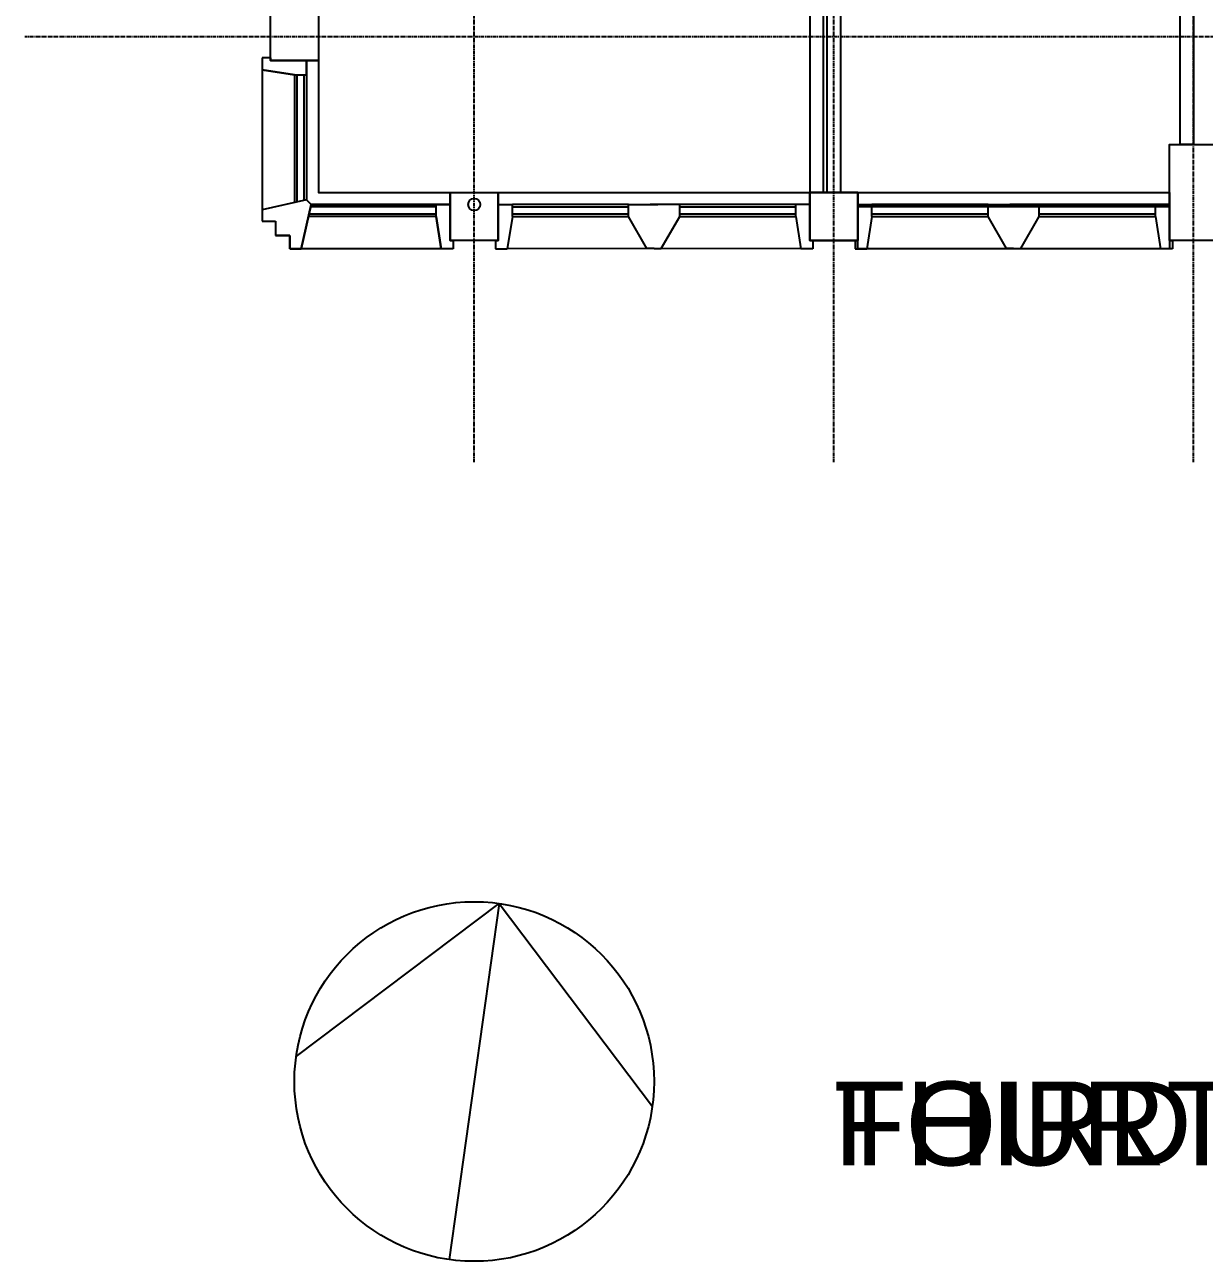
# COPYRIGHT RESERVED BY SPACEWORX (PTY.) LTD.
# Model space of a CAD drawing. Header units: millimetres. Extents: x -49883 to 71908, y -18440 to 67826.
# Drawn here: x -27283 to -17443, y -18440 to -8124 of the extents above; entities that cross this region are included whole.
import ezdxf

# ---------------------------------------------------------------- set-up
doc = ezdxf.new("R2010")
doc.units = ezdxf.units.MM
doc.linetypes.add('PCENTRE', pattern=[50.8, 31.75, -6.35, 6.35, -6.35])
doc.linetypes.add('PCENTRE2', pattern=[28.575, 19.05, -3.175, 3.175, -3.175])
for name, color, linetype in [('Boundaries_and_building_grids', 140, 'PCENTRE2'), ('Fourth Floor - Curtain Walls', 1, 'Continuous'), ('Fourth Floor - Doors Windows and Openings', 1, 'Continuous'), ('Fourth Floor - Structural Members', 5, 'Continuous'), ('Fourth Floor - Text and Leaders', 1, 'Continuous'), ('Fourth Floor - Walls', 3, 'Continuous'), ('Third Floor - Curtain Walls', 1, 'Continuous'), ('Third Floor - Doors Windows and Openings', 1, 'Continuous'), ('Third Floor - Structural Members', 5, 'Continuous'), ('Third Floor - Text and Leaders', 1, 'Continuous'), ('Third Floor - Walls', 3, 'Continuous')]:
    doc.layers.add(name, color=color, linetype=linetype)
doc.styles.add('Arial1', font='arial.ttf')

msp = doc.modelspace()

# ---------------------------------------------------------------- linework, layer by layer
at = {"layer": 'Boundaries_and_building_grids', "color": 140, "linetype": 'PCENTRE', "lineweight": -3}
for p, q in [((-23533, -11774), (-23533, 60080)), ((-20533, -11774), (-20533, 60085)), ((-17533, -11774), (-17533, 60091)), ((25217, -8224), (-27283, -8224))]:
    msp.add_line(p, q, dxfattribs=at)
at = {"layer": 'Boundaries_and_building_grids', "color": 4, "linetype": 'Continuous'}
for p, q in [((-25018, -16731), (-23324, -15454)), ((-23324, -15454), (-23742, -18425)), ((-23324, -15454), (-22047, -17148))]:
    msp.add_line(p, q, dxfattribs=at)
msp.add_circle((-23533, -16940), 1500, dxfattribs=at)
at = {"layer": 'Fourth Floor - Curtain Walls', "color": 3, "linetype": 'Continuous', "lineweight": -3}
for p, q in [((-25233, -8401, 13800), (-25303, -8401, 13800)), ((-25303, -8401, 13800), (-25303, -8500, 13800)), ((-24933, -8424, 13800), (-24933, -8542, 13800)), ((-25033, -8542, 13800), (-25303, -8500, 13800)), ((-25033, -8542, 13800), (-24933, -8542, 13800)), ((-24933, -9585, 13800), (-25303, -9668, 13800)), ((-24933, -9585, 13800), (-24913, -9604, 13800)), ((-25303, -9668, 13800), (-25303, -9762, 13800)), ((-24893, -9624, 13800), (-24977, -9994, 13800)), ((-24893, -9624, 13800), (-24913, -9604, 13800)), ((-23733, -9624, 13800), (-23851, -9624, 13800)), ((-23851, -9724, 13800), (-23851, -9624, 13800)), ((-23333, -9624, 13800), (-23215, -9624, 13800)), ((-23215, -9724, 13800), (-23215, -9624, 13800)), ((-22246, -9623, 13800), (-22000, -9623, 13800)), ((-22246, -9724, 13800), (-22246, -9623, 13800)), ((-21819, -9623, 13800), (-22066, -9623, 13800)), ((-21819, -9724, 13800), (-21819, -9623, 13800)), ((-20851, -9724, 13800), (-20851, -9624, 13800)), ((-20733, -9624, 13800), (-20851, -9624, 13800)), ((-25303, -9762, 13800), (-25192, -9762, 13800)), ((-25192, -9762, 13800), (-25191, -9883, 13800)), ((-23851, -9724, 13800), (-23809, -9994, 13800)), ((-23215, -9724, 13800), (-23257, -9994, 13800)), ((-22092, -9992, 13800), (-22246, -9724, 13800)), ((-21974, -9992, 13800), (-21819, -9724, 13800)), ((-20851, -9724, 13800), (-20809, -9994, 13800)), ((-25070, -9883, 13800), (-25191, -9883, 13800)), ((-25070, -9994, 13800), (-25070, -9883, 13800)), ((-24977, -9994, 13800), (-25070, -9994, 13800)), ((-23709, -9994, 13800), (-23809, -9994, 13800)), ((-23709, -9924, 13800), (-23709, -9994, 13800)), ((-23356, -9924, 13800), (-23356, -9994, 13800)), ((-23356, -9994, 13800), (-23257, -9994, 13800)), ((-22033, -9992, 13800), (-22092, -9992, 13800)), ((-22033, -9992, 13800), (-21974, -9992, 13800)), ((-20709, -9994, 13800), (-20809, -9994, 13800)), ((-20709, -9924, 13800), (-20709, -9994, 13800))]:
    msp.add_line(p, q, dxfattribs=at)
at = {"layer": 'Fourth Floor - Curtain Walls', "color": 3, "linetype": 'Continuous', "lineweight": -3, "elevation": 13800}
for points in [[(-25233, -8401), (-25233, -8424), (-24833, -8424), (-24833, -9524), (-23733, -9524), (-23733, -9924), (-23709, -9924)], [(-23356, -9924), (-23333, -9924), (-23333, -9524), (-20733, -9524), (-20733, -9924), (-20709, -9924)]]:
    msp.add_lwpolyline(points, dxfattribs=at)
at = {"layer": 'Fourth Floor - Doors Windows and Openings', "color": 1, "linetype": 'Continuous', "lineweight": -3}
for p, q in [((-25303, -8500, 13800), (-25303, -9668, 13800)), ((-25033, -8542, 13800), (-25033, -9607, 13800)), ((-24952, -9589, 13800), (-24952, -8542, 13800)), ((-24933, -8542, 13800), (-24933, -9585, 13800)), ((-23851, -9643, 13800), (-24898, -9643, 13800)), ((-23851, -9624, 13800), (-24893, -9624, 13800)), ((-22246, -9623, 13800), (-23215, -9624, 13800)), ((-23215, -9643, 13800), (-22246, -9643, 13800)), ((-20851, -9624, 13800), (-21819, -9623, 13800)), ((-21819, -9643, 13800), (-20851, -9643, 13800)), ((-23851, -9724, 13800), (-24916, -9724, 13800)), ((-23809, -9994, 13800), (-24977, -9994, 13800)), ((-22092, -9992, 13800), (-23257, -9994, 13800)), ((-20809, -9994, 13800), (-21974, -9992, 13800))]:
    msp.add_line(p, q, dxfattribs=at)
at = {"layer": 'Fourth Floor - Doors Windows and Openings', "color": 1, "linetype": 'Continuous'}
for p, q in [((-20333, -9623, 13800), (-17733, -9623, 13800)), ((-17733, -9643, 13800), (-20333, -9643, 13800))]:
    msp.add_line(p, q, dxfattribs=at)
at = {"layer": 'Fourth Floor - Doors Windows and Openings', "color": 1, "linetype": 'Continuous', "elevation": 13800}
msp.add_lwpolyline([(-17733, -9994), (-20333, -9994), (-20333, -9524), (-17733, -9524), (-17733, -9994)], dxfattribs=at)
at = {"layer": 'Fourth Floor - Structural Members', "color": 5, "linetype": 'Continuous', "lineweight": -3, "elevation": 13800}
for points in [[(-24833, -8424), (-25233, -8424), (-25233, -8024), (-24833, -8024), (-24833, -8424)], [(-17333, -9924), (-17733, -9924), (-17733, -9124), (-17333, -9124), (-17333, -9924)], [(-23333, -9924), (-23733, -9924), (-23733, -9524), (-23333, -9524), (-23333, -9924)], [(-20333, -9924), (-20733, -9924), (-20733, -9524), (-20333, -9524), (-20333, -9924)]]:
    msp.add_lwpolyline(points, dxfattribs=at)
at = {"layer": 'Fourth Floor - Structural Members', "color": 5, "linetype": 'Continuous', "lineweight": -3}
msp.add_circle((-23533, -9624, 13800), 50, dxfattribs=at)
at = {"layer": 'Fourth Floor - Walls', "color": 2, "linetype": 'Continuous'}
for p, q in [((-20733, -4549, 13800), (-20733, -9524, 13800)), ((-20623, -4659, 13800), (-20623, -9524, 13800)), ((-20733, -9524, 13800), (-20623, -9524, 13800))]:
    msp.add_line(p, q, dxfattribs=at)
at = {"layer": 'Third Floor - Curtain Walls', "color": 3, "linetype": 'Continuous'}
for p, q in [((-25233, -8401, 10350), (-25303, -8401, 10350)), ((-25303, -8401, 10350), (-25303, -8500, 10350)), ((-24933, -8542, 10350), (-24933, -8424, 10350)), ((-25303, -8500, 10350), (-25033, -8542, 10350)), ((-25033, -8542, 10350), (-24933, -8542, 10350)), ((-24933, -9585, 10350), (-25303, -9668, 10350)), ((-24893, -9624, 10350), (-24933, -9585, 10350)), ((-25303, -9668, 10350), (-25303, -9762, 10350)), ((-24977, -9994, 10350), (-24893, -9624, 10350)), ((-23851, -9624, 10350), (-23733, -9624, 10350)), ((-23851, -9724, 10350), (-23851, -9624, 10350)), ((-23333, -9624, 10350), (-23215, -9624, 10350)), ((-23215, -9724, 10350), (-23215, -9624, 10350)), ((-22246, -9724, 10350), (-22246, -9623, 10350)), ((-22246, -9623, 10350), (-22000, -9623, 10350)), ((-21819, -9623, 10350), (-22066, -9623, 10350)), ((-21819, -9724, 10350), (-21819, -9623, 10350)), ((-20851, -9724, 10350), (-20851, -9624, 10350)), ((-20733, -9624, 10350), (-20851, -9624, 10350)), ((-20333, -9624, 10350), (-20215, -9624, 10350)), ((-20215, -9724, 10350), (-20215, -9624, 10350)), ((-19246, -9623, 10350), (-19000, -9623, 10350)), ((-19246, -9724, 10350), (-19246, -9623, 10350)), ((-18819, -9623, 10350), (-19066, -9623, 10350)), ((-18819, -9724, 10350), (-18819, -9623, 10350)), ((-17851, -9724, 10350), (-17851, -9624, 10350)), ((-17733, -9624, 10350), (-17851, -9624, 10350)), ((-25303, -9762, 10350), (-25192, -9762, 10350)), ((-25192, -9762, 10350), (-25191, -9883, 10350)), ((-23809, -9994, 10350), (-23851, -9724, 10350)), ((-23215, -9724, 10350), (-23257, -9994, 10350)), ((-22092, -9992, 10350), (-22246, -9724, 10350)), ((-21974, -9992, 10350), (-21819, -9724, 10350)), ((-20851, -9724, 10350), (-20809, -9994, 10350)), ((-20215, -9724, 10350), (-20257, -9994, 10350)), ((-19092, -9992, 10350), (-19246, -9724, 10350)), ((-18974, -9992, 10350), (-18819, -9724, 10350)), ((-17851, -9724, 10350), (-17809, -9994, 10350)), ((-25191, -9883, 10350), (-25070, -9883, 10350)), ((-25070, -9883, 10350), (-25070, -9994, 10350)), ((-25070, -9994, 10350), (-24977, -9994, 10350)), ((-23709, -9994, 10350), (-23809, -9994, 10350)), ((-23709, -9924, 10350), (-23709, -9994, 10350)), ((-23356, -9924, 10350), (-23356, -9994, 10350)), ((-23356, -9994, 10350), (-23257, -9994, 10350)), ((-22033, -9992, 10350), (-22092, -9992, 10350)), ((-22033, -9992, 10350), (-21974, -9992, 10350)), ((-20709, -9994, 10350), (-20809, -9994, 10350)), ((-20709, -9924, 10350), (-20709, -9994, 10350)), ((-20356, -9924, 10350), (-20356, -9994, 10350)), ((-20356, -9994, 10350), (-20257, -9994, 10350)), ((-19033, -9992, 10350), (-19092, -9992, 10350)), ((-19033, -9992, 10350), (-18974, -9992, 10350)), ((-17709, -9994, 10350), (-17809, -9994, 10350)), ((-17709, -9924, 10350), (-17709, -9994, 10350))]:
    msp.add_line(p, q, dxfattribs=at)
at = {"layer": 'Third Floor - Curtain Walls', "color": 3, "linetype": 'Continuous', "elevation": 10350}
for points in [[(-24933, -8424), (-25233, -8424), (-25233, -8401)], [(-23709, -9924), (-23733, -9924), (-23733, -9624)], [(-23356, -9924), (-23333, -9924), (-23333, -9624)], [(-20733, -9624), (-20733, -9924), (-20709, -9924)], [(-20356, -9924), (-20333, -9924), (-20333, -9624)], [(-17733, -9624), (-17733, -9924), (-17709, -9924)]]:
    msp.add_lwpolyline(points, dxfattribs=at)
at = {"layer": 'Third Floor - Doors Windows and Openings', "color": 1, "linetype": 'Continuous'}
for p, q in [((-25303, -8500, 10350), (-25303, -9668, 10350)), ((-25033, -8542, 10350), (-25033, -9607, 10350)), ((-25013, -8542, 10350), (-25013, -9603, 10350)), ((-24933, -8542, 10350), (-24933, -9585, 10350)), ((-24893, -9624, 10350), (-23851, -9624, 10350)), ((-22246, -9623, 10350), (-23215, -9624, 10350)), ((-20851, -9624, 10350), (-21819, -9623, 10350)), ((-19246, -9623, 10350), (-20215, -9624, 10350)), ((-17851, -9624, 10350), (-18819, -9623, 10350)), ((-23851, -9724, 10350), (-24916, -9724, 10350)), ((-23851, -9704, 10350), (-24911, -9704, 10350)), ((-22246, -9704, 10350), (-23215, -9704, 10350)), ((-23215, -9724, 10350), (-22246, -9724, 10350)), ((-20851, -9704, 10350), (-21819, -9704, 10350)), ((-21819, -9724, 10350), (-20851, -9724, 10350)), ((-19246, -9704, 10350), (-20215, -9704, 10350)), ((-20215, -9724, 10350), (-19246, -9724, 10350)), ((-17851, -9704, 10350), (-18819, -9704, 10350)), ((-18819, -9724, 10350), (-17851, -9724, 10350)), ((-23809, -9994, 10350), (-24977, -9994, 10350)), ((-22092, -9992, 10350), (-23257, -9994, 10350)), ((-20809, -9994, 10350), (-21974, -9992, 10350)), ((-19092, -9992, 10350), (-20257, -9994, 10350)), ((-17809, -9994, 10350), (-18974, -9992, 10350))]:
    msp.add_line(p, q, dxfattribs=at)
at = {"layer": 'Third Floor - Structural Members', "color": 5, "linetype": 'Continuous', "elevation": 10350}
for points in [[(-24833, -8424), (-25233, -8424), (-25233, -8024), (-24833, -8024), (-24833, -8424)], [(-23333, -9924), (-23733, -9924), (-23733, -9524), (-23333, -9524), (-23333, -9924)], [(-20733, -9924), (-20333, -9924), (-20333, -9524), (-20733, -9524), (-20733, -9924)]]:
    msp.add_lwpolyline(points, dxfattribs=at)
msp.add_lwpolyline([(-17733, -9124), (-17333, -9124), (-17333, -9924), (-17733, -9924)], close=True, dxfattribs=at)
at = {"layer": 'Third Floor - Structural Members', "color": 5, "linetype": 'Continuous', "lineweight": -3}
msp.add_circle((-23533, -9624, 10350), 50, dxfattribs=at)
at = {"layer": 'Third Floor - Walls', "color": 2, "linetype": 'Continuous'}
for p, q in [((-20588, -9524, 10350), (-20588, -4794, 10350)), ((-20478, -4794, 10350), (-20478, -9524, 10350)), ((-17643, -9124, 10350), (-17643, -4794, 10350)), ((-17533, -4794, 10350), (-17533, -9124, 10350)), ((-17533, -9124, 10350), (-17643, -9124, 10350)), ((-20478, -9524, 10350), (-20588, -9524, 10350))]:
    msp.add_line(p, q, dxfattribs=at)

# ---------------------------------------------------------------- texts
at = {"layer": 'Fourth Floor - Text and Leaders', "color": 2, "linetype": 'Continuous', "lineweight": -3, "insert": (-20533, -16940, 13800), "char_height": 700, "attachment_point": 1, "style": 'Arial1'}
msp.add_mtext('FOURTH FLOOR LEVEL +13 800', dxfattribs=at)
at = {"layer": 'Third Floor - Text and Leaders', "color": 2, "linetype": 'Continuous', "lineweight": -3, "insert": (-20533, -16940, 10350), "char_height": 700, "attachment_point": 1, "style": 'Arial1'}
msp.add_mtext('THIRD FLOOR LEVEL +10 350', dxfattribs=at)

doc.saveas('drawing.dxf')
